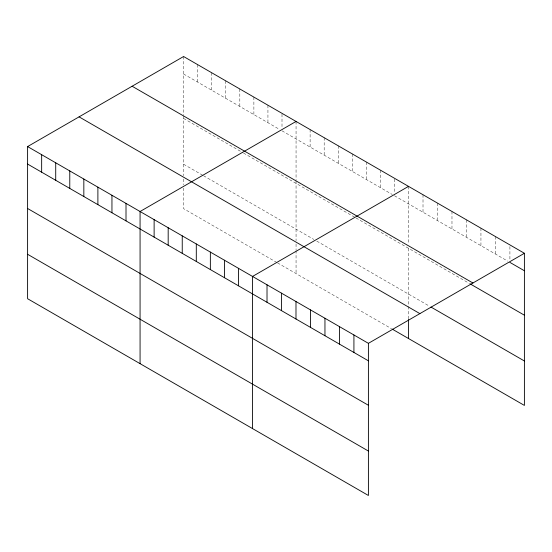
<?xml version="1.0" encoding="UTF-8"?>
<svg xmlns="http://www.w3.org/2000/svg" width="552" height="552" viewBox="0 0 552 552"><rect width="100%" height="100%" fill="white"/><g stroke="black" fill="none" stroke-linecap="round" stroke-linejoin="round"><path stroke-width="0.41" stroke-dasharray="2.76 2.07" d="M183.595 73.996L279.781 129.534M282.003 130.817L392.244 194.463M394.466 195.746L507.743 261.144M183.595 118.438L242.783 152.614M243.522 153.042L355.253 217.543M355.992 217.971L469.359 283.424M183.595 164.22L202.832 175.329M203.571 175.757L313.819 239.409M316.779 241.114L429.525 306.208M276.821 262.483L183.595 208.663L183.595 188.087M277.559 262.911L391.506 328.702M509.917 246.578L509.917 259.902M495.434 236.553L495.434 254.037M480.944 228.19L480.944 245.674M466.461 219.827L466.461 237.312M451.978 211.464L451.978 228.949M437.494 203.101L437.494 220.586M423.011 194.739L423.011 212.223M408.528 186.376L408.528 244.184M408.528 248.303L408.528 305.608M408.528 306.429L408.528 318.773M394.466 179.096L394.466 193.248M380.411 170.147L380.411 187.632M366.349 162.033L366.349 179.51M352.293 153.911L352.293 171.396M338.231 145.797L338.231 163.282M324.176 137.683L324.176 155.16M310.114 129.561L310.114 147.046M296.058 121.447L296.058 180.076M296.058 180.897L296.058 240.672M296.058 243.97L296.058 249.725M296.058 250.553L296.058 273.592M282.003 114.16L282.003 128.319M267.941 105.211L267.941 122.696M253.885 97.097L253.885 114.581M239.823 88.982L239.823 106.467M225.768 80.861L225.768 98.346M211.706 72.747L211.706 90.231M197.65 64.632L197.65 82.117M183.595 56.518L183.595 115.147M183.595 115.968L183.595 175.743M183.595 179.034L183.595 184.796"/><path stroke-width="0.83" d="M27.6 146.577L368.405 343.337L368.405 495.482L27.6 298.722L27.6 146.577L183.595 56.518L524.4 253.278L524.4 405.423L392.244 329.123M296.058 121.447L140.07 211.506L140.07 363.651M408.528 186.376L252.533 276.442L252.533 428.587M368.405 343.337L524.4 253.278M509.917 262.4L524.4 270.763M132.114 86.236L472.926 282.997M470.083 283.838L524.4 315.199M430.974 307.05L524.4 360.987M79.074 116.858L419.886 313.619M27.6 164.061L368.405 360.822M27.6 208.497L368.405 405.265M27.6 254.286L368.405 451.046M408.528 319.594L408.528 338.528M353.922 334.974L353.922 352.459M339.439 326.611L339.439 344.096M324.955 318.256L324.955 335.733M310.472 309.893L310.472 327.37M295.989 301.53L295.989 319.008M281.499 293.167L281.499 310.652M267.016 284.804L267.016 302.289M238.478 268.32L238.478 285.805M224.416 260.206L224.416 277.69M210.36 252.091L210.36 269.576M196.298 243.977L196.298 261.455M182.243 235.856L182.243 253.34M168.181 227.741L168.181 245.226M154.125 219.627L154.125 237.105M126.008 203.391L126.008 220.876M111.952 195.277L111.952 212.762M97.89 187.156L97.89 204.64M83.835 179.041L83.835 196.526M69.773 170.927L69.773 188.411M55.717 162.805L55.717 180.29M41.655 154.691L41.655 172.176"/></g></svg>
